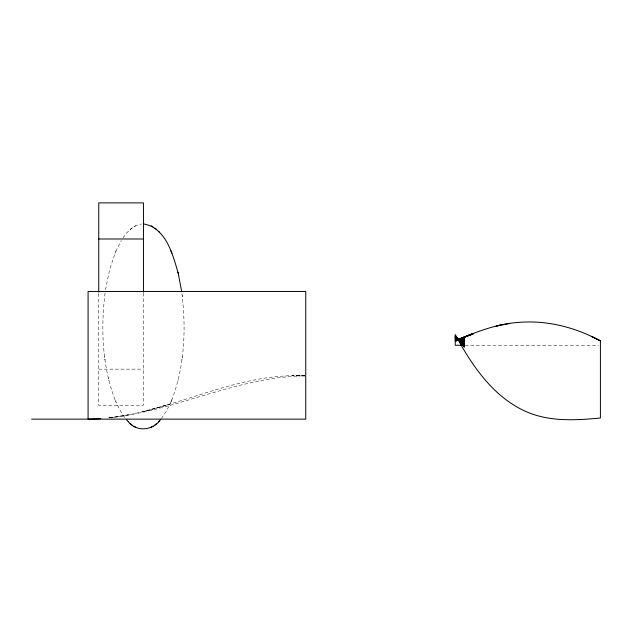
<?xml version="1.0" encoding="UTF-8"?>
<svg xmlns="http://www.w3.org/2000/svg" width="632" height="632" viewBox="0 0 632 632"><rect width="100%" height="100%" fill="white"/><g stroke="black" fill="none" stroke-linecap="round" stroke-linejoin="round"><path stroke-width="0.47" stroke-dasharray="3.16 2.37" d="M171.635 400.388C184.757 366.41 186.235 328.838 181.85 293.003L181.992 294.077M105.062 293.003C100.686 328.838 102.155 366.41 115.277 400.388M181.85 360.011L181.992 358.937M182.15 357.688L182.293 356.606M105.497 289.938L109.502 270.18L115.277 252.618M177.932 380.772L178.145 379.895M115.743 251.512L121.312 240.46M161.373 418.589L166.406 411.195L171.169 401.494M115.032 253.203L115.98 250.944M170.94 402.07L171.88 399.803M122.971 237.893C127.388 231.47 133.431 225.126 141.521 224.005M132.017 228.057L130.176 229.542M135.769 225.75L133.881 226.785M304.774 375.914L292.142 375.779L304.774 375.835C236.929 376.767 175.412 411.179 108.483 417.934C175.506 410.381 237.118 372.027 305.746 375.922M128.889 414.726L107.511 417.942M109.455 417.863L115.285 417.278M465.239 345.285L598.583 345.285M98.75 369.159L143.456 369.159M124.67 417.483L119.717 409.789L115.032 399.803M115.743 401.494L115.98 402.07M108.27 377.794L108.483 378.679M108.775 379.895L108.98 380.772M182.15 295.326L182.293 296.408M104.62 356.606L104.762 357.688M104.92 358.937L105.062 360.011M143.456 293.106L143.456 405.278L98.75 405.278L98.75 293.106M169.7 404.156L142.492 411.938L169.7 404.211"/><path stroke-width="0.95" d="M128.209 421.584C136.575 432.486 153.11 430.471 160.496 419.64M158.537 421.757L159.604 420.643M154.895 424.957L156.736 423.472M151.143 427.264L153.031 426.221M458.556 339.747L455.261 341.272L458.556 339.755M461.613 345.285L455.261 345.285L455.261 334.62C472.096 365.92 493.868 398.065 527.831 412.348C550.812 421.828 576.194 420.312 600.4 418.013L600.4 340.917C575.594 327.376 547.083 320.029 518.761 322.391C496.476 323.884 475.548 332.108 455.261 340.83L473.4 333.427L455.261 340.395L464.33 337.575L455.261 339.961L464.33 338.025L455.261 339.526L464.33 338.586L455.261 339.1L464.33 339.266L455.261 338.681L464.33 340.04L455.261 338.27L464.33 340.901L455.261 337.867L464.33 341.833L455.261 337.472L464.33 342.828L455.261 337.085L464.33 343.871L455.261 336.706L464.33 344.946L455.261 336.343L464.33 346.012L455.261 335.995L464.33 347.126L455.261 335.655M500.615 325.053L496.081 326.096L509.684 323.466M100.709 418.684L88.077 419.135L88.077 291.51L305.746 291.51L305.746 419.135L31.6 419.135M98.75 238.991L143.456 238.991M143.456 223.886C165.94 227.741 172.741 254.254 178.145 273.119M151.19 225.774L153.031 226.785M133.881 426.221L135.769 427.264M156.736 229.542L154.895 228.057M130.176 423.472L132.017 424.957M158.537 231.249L159.604 232.371M128.375 421.757L126.416 419.64M170.94 250.944L171.169 251.512M171.635 252.618L171.88 253.203M178.429 274.327L181.534 290.696M177.932 272.242L178.643 275.22M143.456 292.126L143.456 202.88L98.75 202.88L98.75 292.126M464.33 337.085L460.207 338.989L473.4 333.83L464.33 337.085M600.4 340.869L591.331 336.358L600.4 340.861"/></g></svg>
